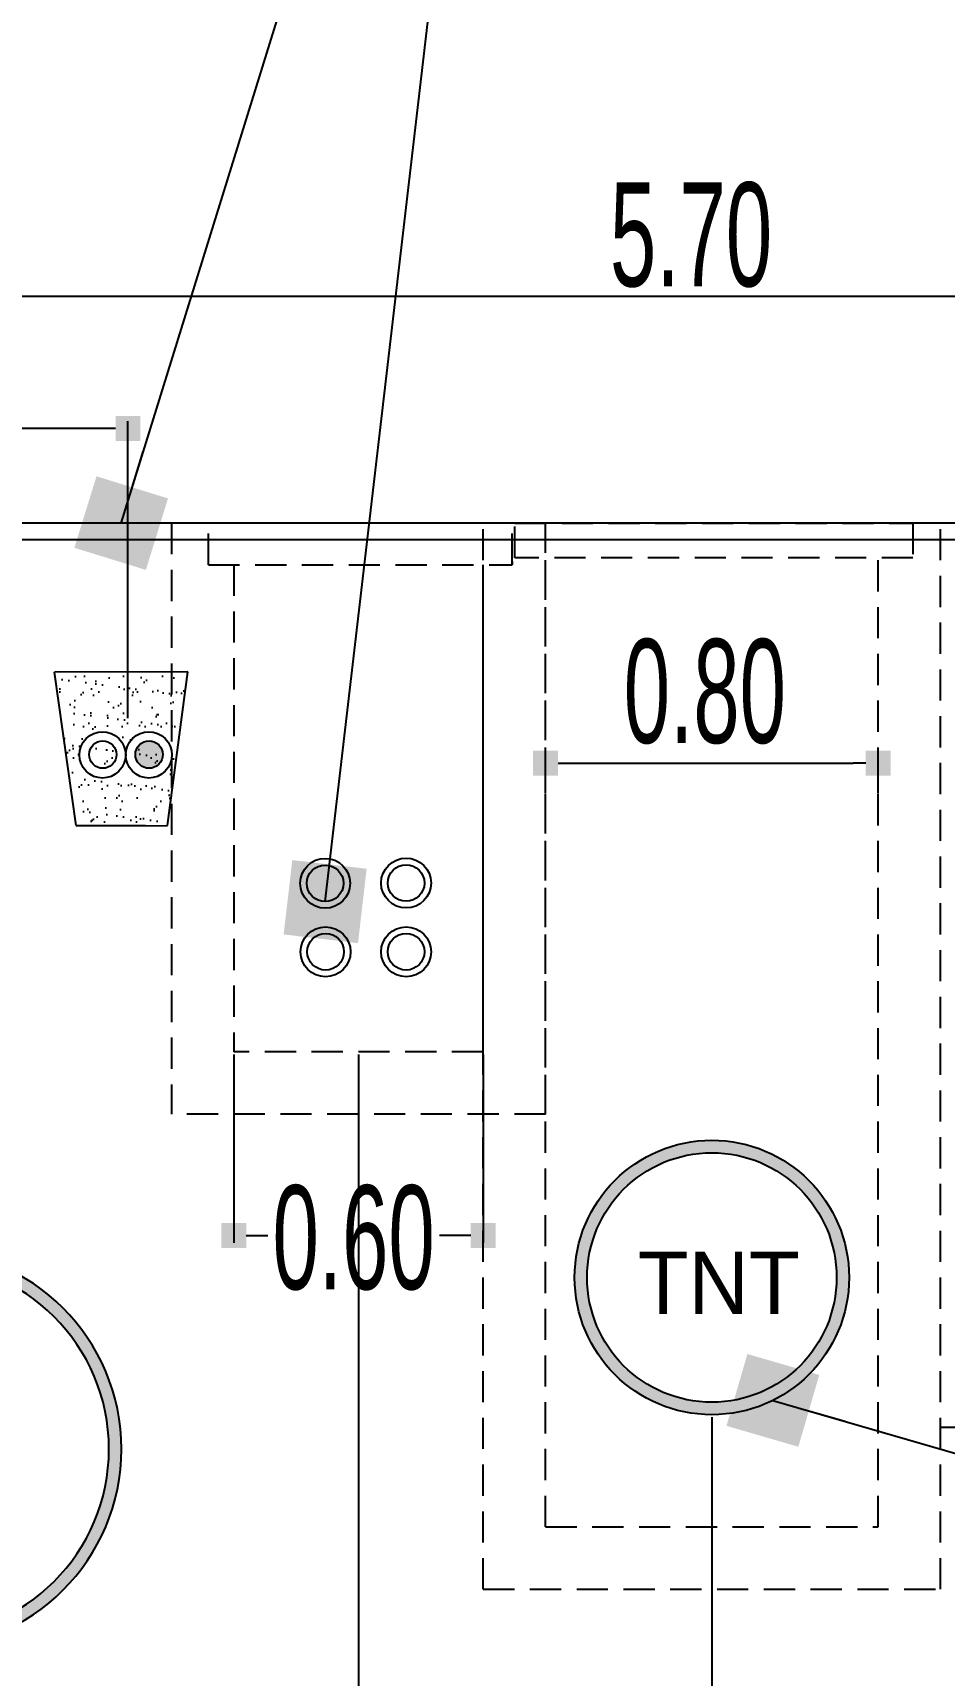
# Model space of a CAD drawing. Header units: millimetres. Extents: x 563079 to 571925, y 2063830 to 2067381.
# Drawn here: x 570760.4 to 570782.31, y 2066889.7 to 2066929.2 of the extents above; entities that cross this region are included whole.
import ezdxf

# ---------------------------------------------------------------- set-up
doc = ezdxf.new("R2010")
doc.units = ezdxf.units.MM
doc.header["$MEASUREMENT"] = 0
doc.linetypes.add('HIDDEN', pattern=[0.375, 0.25, -0.125])
for name, color, linetype in [('1 LONG DUONG', 6, 'Continuous'), ('CONGDOC', 4, 'Continuous'), ('HATCH', 8, 'Continuous'), ('MC', 7, 'Continuous'), ('moi', 7, 'Continuous'), ('SO', 48, 'Continuous')]:
    doc.layers.add(name, color=color, linetype=linetype)
doc.styles.add('CHUKICHTHUOC', font='', dxfattribs={"width": 0.7})
doc.styles.add('KTEN', font='')
doc.styles.add('TIEUDE', font='', dxfattribs={"width": 0.8})
doc.styles.get('CHUKICHTHUOC').set_extended_font_data('.VnArial NarrowH')
doc.styles.get('KTEN').set_extended_font_data('.VnAvantH')
doc.styles.get('TIEUDE').set_extended_font_data('.VnAvantH')
doc.dimstyles.new('DIM3', dxfattribs={"dimscale": 1.2, "dimtxt": 1.2, "dimasz": 0.4, "dimexe": 0, "dimexo": 0, "dimgap": 0.3, "dimtad": 1, "dimzin": 0, "dimdsep": 46, "dimtxsty": 'TIEUDE', "dimblk1": 'BOXFILLED', "dimblk2": 'BOXFILLED', "dimsah": 1, "dimcen": 0.09, "dimdle": 0.8, "dimclrd": 9, "dimclre": 9, "dimclrt": 7, "dimadec": 1, "dimazin": 0, "dimtfac": 1, "dimtmove": 2, "dimatfit": 3, "dimldrblk": 'BOXFILLED', "dimfxl": 1, "dimtolj": 1, "dimtzin": 0, "dimarcsym": 0})
doc.dimstyles.new('TNDH', dxfattribs={"dimscale": 0, "dimtxt": 2.5, "dimasz": 0.6, "dimexe": 0.18, "dimexo": 0.0625, "dimgap": 0.2, "dimtad": 1, "dimlfac": 0.1, "dimzin": 0, "dimdsep": 46, "dimtxsty": 'CHUKICHTHUOC', "dimblk": 'BOXFILLED', "dimcen": 0.09, "dimclrd": 8, "dimclre": 8, "dimclrt": 4, "dimadec": 0, "dimazin": 0, "dimtfac": 1, "dimtofl": 0, "dimtmove": 2, "dimatfit": 3, "dimfxl": 1, "dimtolj": 1, "dimtzin": 0, "dimarcsym": 2})

# ---------------------------------------------------------------- blocks, each defined once
blk = doc.blocks.new('_BoxFilled')
at = {"color": 0, "linetype": 'ByBlock', "lineweight": -2}
blk.add_line((-0.5, 0), (-1, 0), dxfattribs=at)
at = {"color": 0, "linetype": 'ByBlock'}
blk.add_solid([(-0.5, 0.5), (0.5, 0.5), (-0.5, -0.5), (0.5, -0.5)], dxfattribs=at)
blk = doc.blocks.new('*D136')
at = {"layer": 'CONGDOC', "color": 8, "linetype": 'Continuous', "lineweight": -2, "transparency": 16777216}
for p, q in [((570747.7263929304, 2066921.383757429), (570747.7263929304, 2066923.034731329)), ((570804.1263929302, 2066922.854731329), (570748.3263929304, 2066922.854731329)), ((570804.7263929301, 2066918.626074118), (570804.7263929301, 2066923.034731329))]:
    blk.add_line(p, q, dxfattribs=at)
at = {"layer": 'Defpoints', "color": 0, "linetype": 'Continuous', "transparency": 16777216}
for p in [(570747.7263929304, 2066922.854731329), (570747.7263929304, 2066921.321257429), (570804.7263929301, 2066918.563574118)]:
    blk.add_point(p, dxfattribs=at)
at = {"layer": 'CONGDOC', "color": 8, "linetype": 'Continuous', "lineweight": -2, "transparency": 16777216, "xscale": 0.6, "yscale": 0.6, "zscale": 0.6, "rotation": 180}
blk.add_blockref('_BoxFilled', (570747.7263929304, 2066922.854731329), dxfattribs=at)
at = {"layer": 'CONGDOC', "color": 8, "linetype": 'Continuous', "lineweight": -2, "transparency": 16777216, "xscale": 0.6, "yscale": 0.6, "zscale": 0.6}
blk.add_blockref('_BoxFilled', (570804.7263929301, 2066922.854731329), dxfattribs=at)
at = {"layer": 'CONGDOC', "color": 4, "linetype": 'Continuous', "transparency": 16777216, "insert": (570776.2263929303, 2066924.331163798), "char_height": 2.5, "attachment_point": 5, "style": 'CHUKICHTHUOC'}
blk.add_mtext('\\A1;5.70', dxfattribs=at)
blk = doc.blocks.new('fsfsdfd')
at = {"layer": 'SO'}
h = blk.add_hatch(color=4, dxfattribs=at)
h.paths.add_polyline_path([(596126.2881855892, 2065687.104148345, 1.000002656194425), (596132.8881855892, 2065687.104148345, 1)])
h.paths.add_polyline_path([(596132.5881855893, 2065687.104148345, 1), (596126.5881855893, 2065687.104148345, 1)], flags=17)
at = {"layer": 'SO', "color": 4}
for radius in [3.3, 3]:
    blk.add_circle((596129.5881855893, 2065687.104148345), radius, dxfattribs=at)
blk = doc.blocks.new('*D139')
at = {"layer": 'CONGDOC', "color": 8, "linetype": 'Continuous', "lineweight": -2, "transparency": 16777216}
for p, q in [((570772.7263929301, 2066910.896849144), (570772.7263929301, 2066911.810880824)), ((570780.7263929301, 2066910.896849144), (570780.7263929301, 2066911.810880824)), ((570773.3263929301, 2066911.630880824), (570780.1263929302, 2066911.630880824))]:
    blk.add_line(p, q, dxfattribs=at)
at = {"layer": 'Defpoints', "color": 0, "linetype": 'Continuous', "transparency": 16777216}
for p in [(570780.7263929301, 2066911.630880824), (570772.7263929301, 2066910.834349144), (570780.7263929301, 2066910.834349144)]:
    blk.add_point(p, dxfattribs=at)
at = {"layer": 'CONGDOC', "color": 8, "linetype": 'Continuous', "lineweight": -2, "transparency": 16777216, "xscale": 0.6, "yscale": 0.6, "zscale": 0.6, "rotation": 180}
blk.add_blockref('_BoxFilled', (570772.7263929301, 2066911.630880824), dxfattribs=at)
at = {"layer": 'CONGDOC', "color": 8, "linetype": 'Continuous', "lineweight": -2, "transparency": 16777216, "xscale": 0.6, "yscale": 0.6, "zscale": 0.6}
blk.add_blockref('_BoxFilled', (570780.7263929301, 2066911.630880824), dxfattribs=at)
at = {"layer": 'CONGDOC', "color": 4, "linetype": 'Continuous', "transparency": 16777216, "insert": (570776.5583284969, 2066913.348195866), "char_height": 2.5, "attachment_point": 5, "style": 'CHUKICHTHUOC'}
blk.add_mtext('\\A1;0.80', dxfattribs=at)
blk = doc.blocks.new('*D141')
at = {"layer": 'CONGDOC', "color": 8, "linetype": 'Continuous', "lineweight": -2, "transparency": 16777216}
for p, q in [((570807.7263929301, 2066901.234450323), (570807.7263929301, 2066886.632975465)), ((570776.7263929304, 2066895.897313767), (570776.7263929304, 2066886.632975465)), ((570777.3263929304, 2066886.812975465), (570807.1263929302, 2066886.812975465))]:
    blk.add_line(p, q, dxfattribs=at)
at = {"layer": 'Defpoints', "color": 0, "linetype": 'Continuous', "transparency": 16777216}
for p in [(570807.7263929301, 2066901.296950323), (570776.7263929304, 2066895.959813767), (570807.7263929301, 2066886.812975465)]:
    blk.add_point(p, dxfattribs=at)
at = {"layer": 'CONGDOC', "color": 8, "linetype": 'Continuous', "lineweight": -2, "transparency": 16777216, "xscale": 0.6, "yscale": 0.6, "zscale": 0.6, "rotation": 180}
blk.add_blockref('_BoxFilled', (570776.7263929304, 2066886.812975465), dxfattribs=at)
at = {"layer": 'CONGDOC', "color": 8, "linetype": 'Continuous', "lineweight": -2, "transparency": 16777216, "xscale": 0.6, "yscale": 0.6, "zscale": 0.6}
blk.add_blockref('_BoxFilled', (570807.7263929301, 2066886.812975465), dxfattribs=at)
at = {"layer": 'CONGDOC', "color": 4, "linetype": 'Continuous', "transparency": 16777216, "insert": (570791.0802599159, 2066888.772804893), "char_height": 2.5, "attachment_point": 5, "style": 'CHUKICHTHUOC'}
blk.add_mtext('\\A1;3.10', dxfattribs=at)
blk = doc.blocks.new('fasdfasdf')
at = {"layer": 'HATCH', "color": 4}
for radius in [75, 55]:
    blk.add_circle((398245.7086191466, 417225.4135536007), radius, dxfattribs=at)
blk = doc.blocks.new('gdfgdgfdfgsdfgdf')
at = {"layer": 'SO', "color": 99, "linetype": 'HIDDEN', "ltscale": 3}
for p, q in [((595953.967403382, 2065578.691112662), (595953.9674033818, 2065564.473190108)), ((595962.9664406932, 2065578.691112662), (595953.967403382, 2065578.691112662)), ((595954.8581014179, 2065577.691112662), (595954.8581014179, 2065578.692177506)), ((595954.8581014179, 2065577.691112662), (595954.8581014179, 2065578.691112662)), ((595962.1632207271, 2065577.691112662), (595962.1632207271, 2065578.691112662)), ((595962.9664406931, 2065564.473190108), (595962.9664406932, 2065578.691112662)), ((595954.8581014179, 2065577.691112662), (595962.1632207271, 2065577.691112662)), ((595955.4674033838, 2065577.691112662), (595955.4674033838, 2065576.691112661)), ((595955.4674033838, 2065577.691112662), (595955.4674033837, 2065565.97319011)), ((595961.4664406913, 2065565.97319011), (595961.4664406914, 2065577.691112662)), ((595962.1632207271, 2065577.771112662), (595962.1632207271, 2065577.691112662)), ((595961.4664406913, 2065565.97319011), (595955.4674033837, 2065565.97319011)), ((595962.9664406931, 2065564.473190108), (595953.9674033818, 2065564.473190108))]:
    blk.add_line(p, q, dxfattribs=at)
at = {"layer": 'HATCH', "color": 4, "xscale": 0.008000000001629815, "yscale": 0.008000000001629815, "zscale": 0.008000000001629815}
for p in [(592771.7005046417, 2062232.224190039), (592773.6470912609, 2062232.231043205), (592771.7108701983, 2062230.577482802), (592773.647091261, 2062230.577482802)]:
    blk.add_blockref('fasdfasdf', p, dxfattribs=at)
blk = doc.blocks.new('*D144')
at = {"layer": 'CONGDOC', "color": 8, "linetype": 'Continuous', "lineweight": -2, "transparency": 16777216}
for p, q in [((570768.2268742744, 2066904.623846521), (570768.2268742744, 2066882.112420658)), ((570807.7263929301, 2066896.209923276), (570807.7263929301, 2066882.112420658)), ((570768.8268742744, 2066882.292420658), (570807.1263929302, 2066882.292420658))]:
    blk.add_line(p, q, dxfattribs=at)
at = {"layer": 'Defpoints', "color": 0, "linetype": 'Continuous', "transparency": 16777216}
for p in [(570768.2268742744, 2066904.686346521), (570807.7263929301, 2066896.272423276), (570807.7263929301, 2066882.292420658)]:
    blk.add_point(p, dxfattribs=at)
at = {"layer": 'CONGDOC', "color": 8, "linetype": 'Continuous', "lineweight": -2, "transparency": 16777216, "xscale": 0.6, "yscale": 0.6, "zscale": 0.6, "rotation": 180}
blk.add_blockref('_BoxFilled', (570768.2268742744, 2066882.292420658), dxfattribs=at)
at = {"layer": 'CONGDOC', "color": 8, "linetype": 'Continuous', "lineweight": -2, "transparency": 16777216, "xscale": 0.6, "yscale": 0.6, "zscale": 0.6}
blk.add_blockref('_BoxFilled', (570807.7263929301, 2066882.292420658), dxfattribs=at)
at = {"layer": 'CONGDOC', "color": 4, "linetype": 'Continuous', "transparency": 16777216, "insert": (570782.7425549998, 2066884.012239945), "char_height": 2.5, "attachment_point": 5, "style": 'CHUKICHTHUOC'}
blk.add_mtext('\\A1;3.95', dxfattribs=at)
blk = doc.blocks.new('fsdfsdfsfd')
at = {"layer": 'SO'}
h = blk.add_hatch(color=4, dxfattribs=at)
h.paths.add_polyline_path([(596009.9169890042, 2065578.827372711, 1), (596019.5169890042, 2065578.827372711, 1)])
h.paths.add_polyline_path([(596019.2169890043, 2065578.827372711, -1), (596010.2169890043, 2065578.827372711, -1)], flags=16)
at = {"layer": 'SO', "color": 4}
for radius in [4.8, 4.5]:
    blk.add_circle((596014.7169890043, 2065578.827372711), radius, dxfattribs=at)
blk = doc.blocks.new('*D162')
at = {"layer": 'CONGDOC', "color": 8, "linetype": 'Continuous', "lineweight": -2, "transparency": 16777216}
for p, q in [((570765.2273556206, 2066904.623846521), (570765.2273556206, 2066900.092977195)), ((570771.2263929301, 2066904.623846521), (570771.2263929301, 2066900.092977195)), ((570765.8273556206, 2066900.272977195), (570766.0502115494, 2066900.272977195)), ((570770.6263929302, 2066900.272977195), (570770.173438016, 2066900.272977195))]:
    blk.add_line(p, q, dxfattribs=at)
at = {"layer": 'Defpoints', "color": 0, "linetype": 'Continuous', "transparency": 16777216}
for p in [(570765.2273556206, 2066904.686346521), (570771.2263929301, 2066904.686346521), (570765.2273556206, 2066900.272977195)]:
    blk.add_point(p, dxfattribs=at)
at = {"layer": 'CONGDOC', "color": 8, "linetype": 'Continuous', "lineweight": -2, "transparency": 16777216, "xscale": 0.6, "yscale": 0.6, "zscale": 0.6, "rotation": 180}
blk.add_blockref('_BoxFilled', (570765.2273556206, 2066900.272977195), dxfattribs=at)
at = {"layer": 'CONGDOC', "color": 8, "linetype": 'Continuous', "lineweight": -2, "transparency": 16777216, "xscale": 0.6, "yscale": 0.6, "zscale": 0.6}
blk.add_blockref('_BoxFilled', (570771.2263929301, 2066900.272977195), dxfattribs=at)
at = {"layer": 'CONGDOC', "color": 4, "linetype": 'Continuous', "transparency": 16777216, "insert": (570768.1118247827, 2066900.208977404), "char_height": 2.5, "attachment_point": 5, "style": 'CHUKICHTHUOC'}
blk.add_mtext('\\A1;0.60', dxfattribs=at)
blk = doc.blocks.new('fsdfsf')
at = {"layer": '1 LONG DUONG', "linetype": 'ByBlock'}
h = blk.add_hatch(color=256, dxfattribs=at)
edge = h.paths.add_edge_path()
edge.add_ellipse((595935.353248182, 2065425.114035294), major_axis=(0.2325915669207461, 0.2325915669207462), ratio=0.9999999994994858, start_angle=0, end_angle=360, ccw=False)
h = blk.add_hatch(color=256, dxfattribs=at)
edge = h.paths.add_edge_path()
edge.add_ellipse((595936.4658136091, 2065425.114035294), major_axis=(0.2325915670371614, 0.2325915670371614), ratio=0.9999999992492293, start_angle=1.433858187738224e-08, end_angle=360.00000001433864, ccw=False)
at = {"layer": 'SO'}
h = blk.add_hatch(dxfattribs=at)
h.set_pattern_fill('AR-SAND', color=4, scale=0.3, style=0)
h.set_pattern_definition([(37.50000000000001, (0, 0), (-0.01889800743288245, 0.5780471307039475), [0, -0.456, 0, -0.51, 0, -0.4875]), (7.499999999999999, (0, 0), (0.5309330115803181, 0.8466438195689221), [0, -0.246, 0, -0.411, 0, -0.1575]), (327.5, (-0.369, 0), (0.9342425585254485, 0.001697716061089349), [0, -0.15, 0, -0.54, 0, -0.705]), (317.5, (-0.369, 0), (0.9018379813716879, 0.2633026694802748), [0, -0.075, 0, -0.354, 0, -0.405])])
h.paths.add_polyline_path([(595934.423376583, 2065427.104988621), (595934.9076593707, 2065423.408358973), (595935.8365787828, 2065423.406331688), (595937.103022571, 2065423.406331689), (595937.6237860352, 2065427.093249403)])
edge = h.paths.add_edge_path(flags=16)
edge.add_ellipse((595936.4719209494, 2065425.106468495), major_axis=(-0.3933512884541415, 0.3933512884541415), ratio=1, start_angle=-314.9873937678011, end_angle=44.98739376780122, ccw=False)
edge.add_ellipse((595935.3593555224, 2065425.106468495), major_axis=(-0.3933512885123491, 0.393351288512349), ratio=0.9999999998520214, start_angle=-134.98741305443332, end_angle=224.9874130459548, ccw=False)
edge = h.paths.add_edge_path(flags=0)
edge.add_ellipse((595936.4658136091, 2065425.114035294), major_axis=(0.2325915670371614, 0.2325915670371614), ratio=0.999999999249229, start_angle=0, end_angle=360, ccw=False)
edge = h.paths.add_edge_path(flags=0)
edge.add_ellipse((595935.353248182, 2065425.114035294), major_axis=(0.2325915669207461, 0.2325915669207462), ratio=0.9999999994994858, start_angle=0, end_angle=360, ccw=False)
at = {"layer": '1 LONG DUONG', "color": 6, "linetype": 'ByBlock'}
blk.add_line((595934.4233765831, 2065427.104988621), (595937.6237860352, 2065427.093249403), dxfattribs=at)
at = {"layer": '1 LONG DUONG', "linetype": 'ByBlock'}
for p, q in [((595934.9076593706, 2065423.408358974), (595934.423376583, 2065427.104988621)), ((595937.1024234584, 2065423.403569093), (595934.9076593706, 2065423.408358974)), ((595937.1030225711, 2065423.406331689), (595937.1024234584, 2065423.403569093))]:
    blk.add_line(p, q, dxfattribs=at)
for points in [[(595937.1030225711, 2065423.406331688), (595937.6237860352, 2065427.093249403)], [(595937.1030225711, 2065423.406331688), (595935.4355033565, 2065423.406331688)]]:
    blk.add_lwpolyline(points, dxfattribs=at)
at = {"layer": '1 LONG DUONG', "linetype": 'ByBlock', "extrusion": (0, 0, -1)}
blk.add_ellipse((595935.3593555224, 2065425.106468495), major_axis=(-0.3933512885123491, 0.393351288512349), ratio=0.9999999998520214, dxfattribs=at)
for centre, major_axis, ratio, start_param, end_param in [((595935.353248182, 2065425.114035294), (0.2325915669207461, 0.2325915669207462), 0.9999999994994858, 1.570796327045153, 7.853981634224739), ((595936.4719209494, 2065425.106468495), (-0.3933512884541415, 0.3933512884541415), 1, 3.141592653737772, 9.424777960917359), ((595936.4658136091, 2065425.114035294), (0.2325915670371614, 0.2325915670371614), 0.999999999249229, 1.570796326794897, 7.853981633974483)]:
    blk.add_ellipse(centre, major_axis=major_axis, ratio=ratio, start_param=start_param, end_param=end_param, dxfattribs=at)
blk = doc.blocks.new('*D282')
at = {"layer": 'CONGDOC', "color": 8, "linetype": 'Continuous', "lineweight": -2, "transparency": 16777216}
for p, q in [((570747.7263929304, 2066914.081678406), (570747.7263929304, 2066919.858024274)), ((570762.0842087367, 2066919.678024274), (570748.3263929304, 2066919.678024274)), ((570762.6842087366, 2066912.709457982), (570762.6842087366, 2066919.858024274))]:
    blk.add_line(p, q, dxfattribs=at)
at = {"layer": 'Defpoints', "color": 0, "linetype": 'Continuous', "transparency": 16777216}
for p in [(570747.7263929304, 2066919.678024274), (570747.7263929304, 2066914.019178406), (570762.6842087366, 2066912.646957982)]:
    blk.add_point(p, dxfattribs=at)
at = {"layer": 'CONGDOC', "color": 8, "linetype": 'Continuous', "lineweight": -2, "transparency": 16777216, "xscale": 0.6, "yscale": 0.6, "zscale": 0.6, "rotation": 180}
blk.add_blockref('_BoxFilled', (570747.7263929304, 2066919.678024274), dxfattribs=at)
at = {"layer": 'CONGDOC', "color": 8, "linetype": 'Continuous', "lineweight": -2, "transparency": 16777216, "xscale": 0.6, "yscale": 0.6, "zscale": 0.6}
blk.add_blockref('_BoxFilled', (570762.6842087366, 2066919.678024274), dxfattribs=at)
at = {"layer": 'CONGDOC', "color": 4, "linetype": 'Continuous', "transparency": 16777216, "insert": (570755.2053008336, 2066921.154456744), "char_height": 2.5, "attachment_point": 5, "style": 'CHUKICHTHUOC'}
blk.add_mtext('\\A1;1.50', dxfattribs=at)

msp = doc.modelspace()

# ---------------------------------------------------------------- linework, layer by layer
at = {"layer": 'moi', "linetype": 'Continuous'}
msp.add_line((570804.7263929301, 2066917.404269073), (570747.7263929304, 2066917.404269074), dxfattribs=at)
at = {"layer": 'moi', "color": 5, "linetype": 'Continuous'}
msp.add_line((570804.7121617362, 2066917.004269075), (570747.7263929304, 2066917.004269075), dxfattribs=at)
at = {"layer": 'SO', "color": 99, "linetype": 'HIDDEN', "ltscale": 3}
for p, q in [((570771.2263929301, 2066891.759813767), (570771.2263929301, 2066917.404269074)), ((570782.2263929301, 2066891.759813767), (570782.2263929301, 2066917.404269074)), ((570772.7263929301, 2066893.259813767), (570772.7263929301, 2066916.570393851)), ((570780.7263929301, 2066893.259813767), (570780.7263929301, 2066916.570393851)), ((570797.1912137584, 2066895.654496351), (570782.2263929301, 2066895.654496351)), ((570772.7263929301, 2066893.259813767), (570780.7263929301, 2066893.259813767)), ((570771.2263929301, 2066891.759813767), (570782.2263929301, 2066891.759813767))]:
    msp.add_line(p, q, dxfattribs=at)
msp.add_lwpolyline([(570771.9906108468, 2066917.404269074), (570781.5637340717, 2066917.404269074), (570781.5637340717, 2066916.570393851), (570771.9906108468, 2066916.570393851)], close=True, dxfattribs=at)

# ---------------------------------------------------------------- block references
at = {"layer": 'SO', "color": 4}
for name, p in [('gdfgdgfdfgsdfgdf', (-25190.2400477631, 1338.713156410959)), ('fsfsdfd', (-25352.86179265892, 1212.155665422091))]:
    msp.add_blockref(name, p, dxfattribs=at)
at = {"layer": 'SO', "color": 4, "xscale": -1}
for name, p in [('fsdfsf', (1166698.544770771, 1486.722080009058)), ('fsdfsdfsfd', (1166772.443381935, 1316.305193476146))]:
    msp.add_blockref(name, p, dxfattribs=at)

# ---------------------------------------------------------------- texts
at = {"layer": 'MC', "style": 'KTEN'}
msp.add_text('tnt', height=1.5, dxfattribs=at).set_placement((570774.9426746428, 2066898.383716117))

# ---------------------------------------------------------------- dimensions: what is measured, and where the dimension line sits
at = {"layer": 'CONGDOC', "linetype": 'Continuous'}
for base, p1, p2, picture, middle in [((570747.7263929304, 2066922.854731329), (570804.7263929301, 2066918.563574118), (570747.7263929304, 2066921.321257429), '*D136', (570776.2263929303, 2066924.331163798)), ((570747.7263929304, 2066919.678024274), (570762.6842087366, 2066912.646957982), (570747.7263929304, 2066914.019178406), '*D282', (570755.2053008336, 2066921.154456744))]:
    dim = msp.add_linear_dim(base=base, p1=p1, p2=p2, dimstyle='TNDH', override={"dimscale": 1}, dxfattribs=at)
    dim.commit()
    dim.dimension.update_dxf_attribs({"geometry": picture, "text_midpoint": middle})
for base, p1, p2, picture, middle in [((570780.7263929301, 2066911.630880824), (570772.7263929301, 2066910.834349144), (570780.7263929301, 2066910.834349144), '*D139', (570776.5583284969, 2066913.348195866)), ((570807.7263929301, 2066882.292420658), (570768.2268742744, 2066904.686346521), (570807.7263929301, 2066896.272423276), '*D144', (570782.7425549998, 2066884.012239945)), ((570807.7263929301, 2066886.812975465), (570776.7263929304, 2066895.959813767), (570807.7263929301, 2066901.296950323), '*D141', (570791.0802599159, 2066888.772804893))]:
    dim = msp.add_linear_dim(base=base, p1=p1, p2=p2, dimstyle='TNDH', override={"dimscale": 1}, dxfattribs=at)
    dim.commit()
    dim.dimension.update_dxf_attribs({"geometry": picture, "text_midpoint": middle, "dimtype": 160})
dim = msp.add_linear_dim(base=(570765.2273556206, 2066900.272977195), p1=(570771.2263929301, 2066904.686346521), p2=(570765.2273556206, 2066904.686346521), angle=180, dimstyle='TNDH', override={"dimscale": 1}, dxfattribs=at)
dim.commit()
dim.dimension.update_dxf_attribs({"geometry": '*D162', "text_midpoint": (570768.1118247827, 2066900.208977404), "dimtype": 160})

# ---------------------------------------------------------------- leaders
at = {"layer": 'MC', "color": 9}
for points in [[(570762.5211893973, 2066917.404269073), (570768.8975595611, 2066938.002074006), (570787.1513781019, 2066938.002074006)], [(570767.4261264809, 2066908.300655559), (570769.9892578819, 2066930.257008546), (570790.1958227297, 2066930.257008546)], [(570778.1941916642, 2066896.304214525), (570813.0572874363, 2066886.162924002), (570840.9528576845, 2066886.162924002)]]:
    msp.add_leader(points, dimstyle='DIM3', override={"dimasz": 1.5, "dimgap": 0.3, "dimtad": 0}, dxfattribs=at)

doc.saveas('drawing.dxf')
